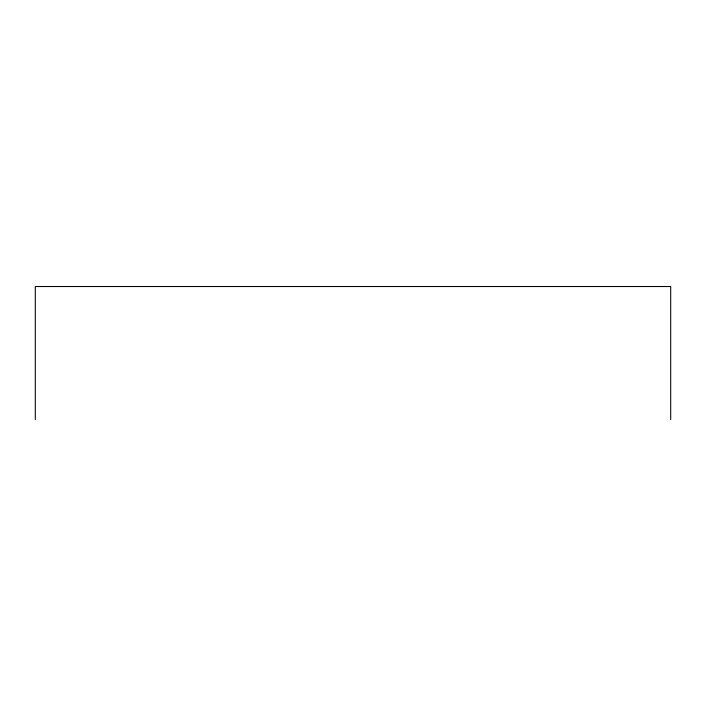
<?xml version="1.0" encoding="UTF-8"?>
<svg xmlns="http://www.w3.org/2000/svg" width="706" height="706" viewBox="0 0 706 706"><rect width="100%" height="100%" fill="white"/><g stroke="black" fill="none" stroke-linecap="round" stroke-linejoin="round"><path stroke-width="1.06" d="M670.7 419.479L670.7 286.521L35.3 286.521L35.3 419.479"/></g></svg>
